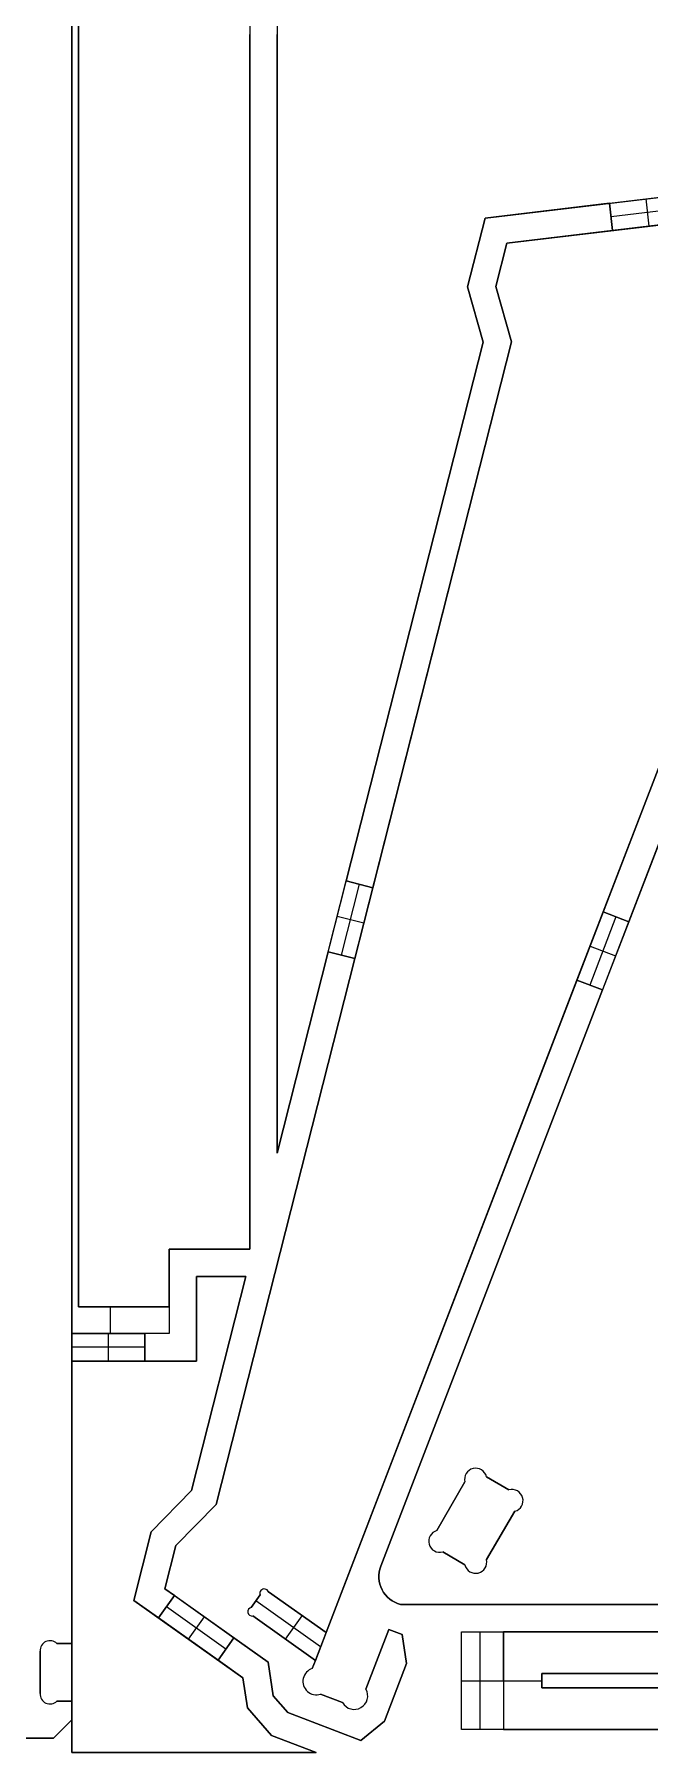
# Model space of a CAD drawing. Extents: x -51.9 to 44.1, y 0 to 48.
# Drawn here: x 19.54 to 27.97, y 0 to 23.52 of the extents above; entities that cross this region are included whole.
import ezdxf

# ---------------------------------------------------------------- set-up
doc = ezdxf.new("R2010")
doc.units = 0
doc.header["$MEASUREMENT"] = 0
doc.layers.add('DEFAULT', color=18, linetype='CONTINUOUS')

msp = doc.modelspace()

# ---------------------------------------------------------------- linework, layer by layer
at = {"layer": 'DEFAULT'}
for p, q in [((20.056, 5.734, -0.75), (20.056, 42.296, -0.75)), ((20.056, 5.734, -0.394), (20.056, 42.296, -0.394)), ((20.148, 41.929, -0.394), (20.148, 6.102, -0.394)), ((20.148, 41.929), (20.148, 6.102)), ((20.148, 6.102, -0.197), (20.148, 41.929, -0.197)), ((22.493, 41.142), (22.493, 6.89)), ((22.868, 39.826), (22.868, 8.206)), ((20.056, 1.493), (20.056, 37.319)), ((20.056, 1.493, -0.75), (20.056, 37.319, -0.75)), ((20.056, 37.319, -0.375), (20.056, 1.493, -0.375)), ((22.493, 23.516, -0.75), (22.493, 6.89, -0.75)), ((22.493, 6.89, -0.375), (22.493, 23.516, -0.375)), ((22.868, 8.206, -0.75), (22.868, 23.516, -0.75)), ((22.868, 23.516, -0.375), (22.868, 8.206, -0.375)), ((25.715, 21.002), (30.117, 21.525)), ((27.419, 21.204, -0.75), (25.715, 21.002, -0.75)), ((25.715, 21.002, -0.375), (27.419, 21.204, -0.375)), ((26.015, 20.66), (30.269, 21.165)), ((27.419, 21.204, -0.375), (28.412, 21.322, -0.375)), ((27.419, 21.204, -0.75), (28.412, 21.322, -0.75)), ((27.463, 20.832, -0.75), (27.419, 21.204, -0.75)), ((27.463, 20.832, -0.375), (27.419, 21.204, -0.375)), ((27.419, 21.204, -0.75), (27.419, 21.204, -0.375)), ((27.419, 21.204, -0.562), (27.463, 20.832, -0.562)), ((27.916, 21.263), (27.916, 21.263, -0.375)), ((27.916, 21.263, -0.75), (27.96, 20.891, -0.75)), ((27.916, 21.263, -0.375), (27.96, 20.891, -0.375)), ((25.476, 20.059), (25.715, 21.002)), ((25.715, 21.002, -0.75), (25.476, 20.059, -0.75)), ((25.476, 20.059, -0.375), (25.715, 21.002, -0.375)), ((25.715, 21.002), (25.715, 21.002, -0.75)), ((30.983, 20.994, -0.75), (27.333, 11.506, -0.75)), ((28.434, 21.136, -0.75), (27.441, 21.018, -0.75)), ((28.434, 21.136, -0.375), (27.441, 21.018, -0.375)), ((27.441, 21.018, -0.75), (27.441, 21.018, -0.375)), ((28.456, 20.95, -0.375), (27.463, 20.832, -0.375)), ((28.456, 20.95, -0.75), (27.463, 20.832, -0.75)), ((26.015, 20.66, -0.75), (27.463, 20.832, -0.75)), ((27.463, 20.832, -0.375), (26.015, 20.66, -0.375)), ((27.463, 20.832, -0.75), (27.463, 20.832, -0.375)), ((25.595, 20.53), (25.595, 20.53, -0.75)), ((25.864, 20.064), (26.015, 20.66)), ((25.864, 20.064, -0.75), (26.015, 20.66, -0.75)), ((26.015, 20.66, -0.375), (25.864, 20.064, -0.375)), ((26.015, 20.66), (26.015, 20.66, -0.75)), ((30.768, 20.437), (23.538, 1.642)), ((25.94, 20.362), (25.94, 20.362, -0.75)), ((27.333, 11.506, -0.375), (30.768, 20.437, -0.375)), ((25.476, 20.059), (25.476, 20.059, -0.75)), ((25.689, 19.303), (25.476, 20.059)), ((25.476, 20.059, -0.75), (25.689, 19.303, -0.75)), ((25.689, 19.303, -0.375), (25.476, 20.059, -0.375)), ((25.864, 20.064), (25.864, 20.064, -0.75)), ((26.078, 19.308), (25.864, 20.064)), ((26.078, 19.308, -0.75), (25.864, 20.064, -0.75)), ((25.864, 20.064, -0.375), (26.078, 19.308, -0.375)), ((25.583, 19.681), (25.583, 19.681, -0.75)), ((25.971, 19.686), (25.971, 19.686, -0.75)), ((22.032, 3.398), (26.078, 19.308)), ((22.868, 8.206), (25.689, 19.303)), ((25.689, 19.303, -0.75), (23.815, 11.93, -0.75)), ((23.815, 11.93, -0.375), (25.689, 19.303, -0.375)), ((24.178, 11.837, -0.75), (26.078, 19.308, -0.75)), ((26.078, 19.308, -0.375), (24.178, 11.837, -0.375)), ((25.689, 19.303), (25.689, 19.303, -0.75)), ((26.078, 19.308), (26.078, 19.308, -0.75)), ((27.683, 11.371, -0.75), (29.638, 16.455, -0.75)), ((29.638, 16.455, -0.375), (27.683, 11.371, -0.375)), ((24.279, 13.754), (24.279, 13.754, -0.75)), ((23.568, 10.961, -0.375), (23.815, 11.93, -0.375)), ((23.568, 10.961, -0.75), (23.815, 11.93, -0.75)), ((23.75, 10.914, -0.75), (23.996, 11.884, -0.75)), ((23.75, 10.914, -0.375), (23.996, 11.884, -0.375)), ((23.815, 11.93, -0.75), (24.178, 11.837, -0.75)), ((23.815, 11.93, -0.375), (24.178, 11.837, -0.375)), ((23.815, 11.93, -0.75), (23.815, 11.93, -0.375)), ((24.178, 11.837, -0.562), (23.815, 11.93, -0.562)), ((24.178, 11.837, -0.375), (23.932, 10.868, -0.375)), ((24.178, 11.837, -0.75), (23.932, 10.868, -0.75)), ((23.996, 11.884, -0.75), (23.996, 11.884, -0.375)), ((24.178, 11.837, -0.75), (24.178, 11.837, -0.375)), ((24.055, 11.353, -0.75), (23.692, 11.445, -0.75)), ((24.055, 11.353, -0.375), (23.692, 11.445, -0.375)), ((24.055, 11.353), (24.055, 11.353, -0.375)), ((26.974, 10.573, -0.375), (27.333, 11.506, -0.375)), ((26.974, 10.573, -0.75), (27.333, 11.506, -0.75)), ((27.508, 11.439, -0.75), (27.149, 10.505, -0.75)), ((27.508, 11.439, -0.375), (27.149, 10.505, -0.375)), ((27.683, 11.371, -0.375), (27.324, 10.438, -0.375)), ((27.683, 11.371, -0.75), (27.324, 10.438, -0.75)), ((27.333, 11.506, -0.75), (27.683, 11.371, -0.75)), ((27.333, 11.506, -0.375), (27.683, 11.371, -0.375)), ((27.333, 11.506, -0.75), (27.333, 11.506, -0.375)), ((27.683, 11.371, -0.562), (27.333, 11.506, -0.562)), ((27.508, 11.439, -0.75), (27.508, 11.439, -0.375)), ((27.683, 11.371, -0.75), (27.683, 11.371, -0.375)), ((27.166, 11.073), (27.166, 11.073, -0.375)), ((22.032, 3.398, -0.75), (23.932, 10.868, -0.75)), ((23.932, 10.868, -0.375), (22.032, 3.398, -0.375)), ((23.568, 10.961, -0.75), (22.868, 8.206, -0.75)), ((22.868, 8.206, -0.375), (23.568, 10.961, -0.375)), ((23.932, 10.868, -0.75), (23.568, 10.961, -0.75)), ((23.932, 10.868, -0.375), (23.568, 10.961, -0.375)), ((23.568, 10.961, -0.75), (23.568, 10.961, -0.375)), ((23.568, 10.961, -0.562), (23.932, 10.868, -0.562)), ((23.75, 10.914, -0.75), (23.75, 10.914, -0.375)), ((23.932, 10.868, -0.75), (23.932, 10.868, -0.375)), ((27.153, 11.039, -0.75), (27.503, 10.905, -0.75)), ((27.153, 11.039, -0.375), (27.503, 10.905, -0.375)), ((26.974, 10.573, -0.75), (23.35, 1.152, -0.75)), ((23.538, 1.642, -0.375), (26.974, 10.573, -0.375)), ((27.324, 10.438, -0.75), (26.974, 10.573, -0.75)), ((27.324, 10.438, -0.375), (26.974, 10.573, -0.375)), ((26.974, 10.573, -0.75), (26.974, 10.573, -0.375)), ((26.974, 10.573, -0.562), (27.324, 10.438, -0.562)), ((27.149, 10.505, -0.75), (27.149, 10.505, -0.375)), ((27.324, 10.438, -0.75), (27.324, 10.438, -0.375)), ((22.868, 8.206), (22.868, 8.206, -0.75)), ((21.389, 6.89), (21.389, 6.89, -0.75)), ((22.493, 6.89), (21.389, 6.89)), ((21.389, 6.89), (21.389, 6.102)), ((21.389, 6.89, -0.75), (21.389, 5.734, -0.75)), ((22.493, 6.89, -0.75), (21.389, 6.89, -0.75)), ((21.389, 6.102, -0.375), (21.389, 6.89, -0.375)), ((21.389, 6.89, -0.375), (22.493, 6.89, -0.375)), ((21.941, 6.89), (21.941, 6.89, -0.75)), ((22.493, 6.89), (22.493, 6.89, -0.75)), ((22.438, 6.515), (21.694, 3.588)), ((22.438, 6.515, -0.75), (21.694, 3.588, -0.75)), ((21.694, 3.588, -0.375), (22.438, 6.515, -0.375)), ((21.764, 6.515), (21.764, 6.515, -0.75)), ((21.764, 5.734), (21.764, 6.515)), ((21.764, 6.515), (22.438, 6.515)), ((21.764, 6.515, -0.75), (22.438, 6.515, -0.75)), ((21.764, 5.734, -0.75), (21.764, 6.515, -0.75)), ((22.438, 6.515, -0.375), (21.764, 6.515, -0.375)), ((21.764, 6.515, -0.375), (21.764, 5.734, -0.375)), ((22.101, 6.515), (22.101, 6.515, -0.75)), ((22.438, 6.515), (22.438, 6.515, -0.75)), ((20.148, 6.102), (20.148, 6.102, -0.394)), ((20.148, 6.102, -0.394), (21.389, 6.102, -0.394)), ((20.148, 6.102), (21.389, 6.102)), ((21.389, 6.102, -0.197), (20.148, 6.102, -0.197)), ((20.584, 6.102, -0.394), (20.584, 5.734, -0.394)), ((20.769, 6.102), (20.769, 6.102, -0.394)), ((21.389, 6.102, -0.394), (21.389, 5.734, -0.394)), ((21.389, 6.102), (21.389, 6.102, -0.394)), ((21.389, 6.102, -0.394), (21.389, 6.102, -0.75)), ((21.764, 6.102), (21.764, 6.102, -0.75)), ((20.056, 5.734, -0.375), (21.056, 5.734, -0.375)), ((20.056, 5.359, -0.375), (20.056, 5.734, -0.375)), ((20.056, 5.734), (21.056, 5.734)), ((20.056, 5.359), (20.056, 5.734)), ((20.056, 5.734, -0.375), (20.056, 5.734)), ((21.389, 5.734, -0.75), (20.056, 5.734, -0.75)), ((21.389, 5.734, -0.394), (20.056, 5.734, -0.394)), ((20.056, 5.734, -0.394), (20.056, 5.734, -0.75)), ((21.056, 5.734, -0.187), (20.056, 5.734, -0.187)), ((20.056, 5.734, -0.187), (20.056, 5.359, -0.187)), ((20.556, 5.734, -0.375), (20.556, 5.359, -0.375)), ((20.556, 5.734, -0.375), (20.556, 5.734)), ((20.556, 5.734), (20.556, 5.359)), ((20.723, 5.734, -0.394), (20.723, 5.734, -0.75)), ((21.056, 5.734, -0.375), (21.056, 5.359, -0.375)), ((21.056, 5.734, -0.375), (21.056, 5.734)), ((21.056, 5.734), (21.056, 5.359)), ((21.056, 5.359, -0.187), (21.056, 5.734, -0.187)), ((21.389, 5.734, -0.394), (21.389, 5.734, -0.75)), ((21.764, 5.359), (21.764, 5.734)), ((21.764, 5.359, -0.75), (21.764, 5.734, -0.75)), ((21.764, 5.734), (21.764, 5.734, -0.75)), ((21.764, 5.734, -0.375), (21.764, 5.359, -0.375)), ((21.056, 5.547, -0.375), (20.056, 5.547, -0.375)), ((21.056, 5.547), (20.056, 5.547)), ((20.056, 5.547, -0.375), (20.056, 5.547)), ((21.056, 5.547, -0.375), (21.056, 5.547)), ((20.056, 0), (20.056, 5.359)), ((20.056, 0, -0.75), (20.056, 5.359, -0.75)), ((21.056, 5.359), (20.056, 5.359)), ((20.056, 5.359, -0.75), (21.389, 5.359, -0.75)), ((20.056, 5.359, -0.375), (20.056, 5.359)), ((21.056, 5.359, -0.375), (20.056, 5.359, -0.375)), ((20.056, 5.359, -0.375), (20.056, 5.359, -0.75)), ((20.056, 5.359, -0.375), (20.056, 0, -0.375)), ((21.056, 5.359, -0.375), (21.056, 5.359)), ((21.056, 5.359), (21.389, 5.359)), ((21.389, 5.359, -0.375), (21.056, 5.359, -0.375)), ((21.389, 5.359, -0.75), (21.764, 5.359, -0.75)), ((21.389, 5.359), (21.764, 5.359)), ((21.389, 5.359), (21.389, 5.359, -0.75)), ((21.764, 5.359, -0.375), (21.389, 5.359, -0.375)), ((21.764, 5.359), (21.764, 5.359, -0.75)), ((22.066, 5.051), (22.066, 5.051, -0.75)), ((25.551, 3.887), (25.551, 3.887, -0.75)), ((25.735, 3.775), (25.735, 3.775, -0.75)), ((25.735, 3.775), (26.043, 3.595)), ((25.735, 3.775, -0.75), (26.043, 3.595, -0.75)), ((26.043, 3.595, -0.375), (25.735, 3.775, -0.375)), ((21.694, 3.588), (21.144, 3.024)), ((21.694, 3.588, -0.75), (21.144, 3.024, -0.75)), ((21.144, 3.024, -0.375), (21.694, 3.588, -0.375)), ((21.694, 3.588), (21.694, 3.588, -0.75)), ((25.056, 3.04), (25.439, 3.704)), ((25.056, 3.04, -0.75), (25.439, 3.704, -0.75)), ((25.439, 3.704, -0.375), (25.056, 3.04, -0.375)), ((25.439, 3.704), (25.439, 3.704, -0.75)), ((25.889, 3.685), (25.889, 3.685, -0.75)), ((26.043, 3.595), (26.043, 3.595, -0.75)), ((21.419, 3.306), (21.419, 3.306, -0.75)), ((21.483, 2.834), (22.032, 3.398)), ((21.483, 2.834, -0.75), (22.032, 3.398, -0.75)), ((22.032, 3.398, -0.375), (21.483, 2.834, -0.375)), ((22.032, 3.398), (22.032, 3.398, -0.75)), ((25.248, 3.372), (25.248, 3.372, -0.75)), ((26.125, 3.303), (25.735, 2.643)), ((26.125, 3.303, -0.75), (25.735, 2.643, -0.75)), ((25.735, 2.643, -0.375), (26.125, 3.303, -0.375)), ((26.125, 3.303), (26.125, 3.303, -0.75)), ((26.23, 3.49), (26.23, 3.49, -0.75)), ((21.758, 3.116), (21.758, 3.116, -0.75)), ((21.144, 3.024), (20.905, 2.083)), ((21.144, 3.024, -0.75), (20.905, 2.083, -0.75)), ((20.905, 2.083, -0.375), (21.144, 3.024, -0.375)), ((21.144, 3.024), (21.144, 3.024, -0.75)), ((21.332, 2.24), (21.483, 2.834)), ((21.332, 2.24, -0.75), (21.483, 2.834, -0.75)), ((21.483, 2.834, -0.375), (21.332, 2.24, -0.375)), ((21.483, 2.834), (21.483, 2.834, -0.75)), ((24.95, 2.853), (24.95, 2.853, -0.75)), ((25.056, 3.04), (25.056, 3.04, -0.75)), ((25.93, 2.973), (25.93, 2.973, -0.75)), ((25.137, 2.747), (25.137, 2.747, -0.75)), ((25.44, 2.57), (25.137, 2.747)), ((25.44, 2.57, -0.75), (25.137, 2.747, -0.75)), ((25.137, 2.747, -0.375), (25.44, 2.57, -0.375)), ((25.288, 2.659), (25.288, 2.659, -0.75)), ((25.735, 2.643), (25.735, 2.643, -0.75)), ((21.025, 2.553), (21.025, 2.553, -0.75)), ((21.407, 2.537), (21.407, 2.537, -0.75)), ((24.289, 2.551), (24.289, 2.551, -0.75)), ((25.44, 2.57), (25.44, 2.57, -0.75)), ((25.624, 2.459), (25.624, 2.459, -0.75)), ((21.244, 1.843, -0.75), (21.461, 2.149, -0.75)), ((21.244, 1.843, -0.375), (21.461, 2.149, -0.375)), ((21.461, 2.149, -0.562), (21.244, 1.843, -0.562)), ((21.332, 2.24), (21.332, 2.24, -0.75)), ((22.746, 1.239), (21.332, 2.24)), ((21.461, 2.149, -0.75), (21.332, 2.24, -0.75)), ((21.332, 2.24, -0.375), (21.461, 2.149, -0.375)), ((21.461, 2.149, -0.75), (21.461, 2.149, -0.375)), ((21.461, 2.149, -0.375), (22.277, 1.571, -0.375)), ((21.461, 2.149, -0.75), (22.277, 1.571, -0.75)), ((22.514, 1.988, -0.394), (22.636, 2.16, -0.394)), ((22.514, 1.988), (22.636, 2.16)), ((22.636, 2.16, -0.197), (22.514, 1.988, -0.197)), ((22.636, 2.16), (22.636, 2.16, -0.394)), ((22.673, 2.237), (22.673, 2.237, -0.394)), ((22.75, 2.2, -0.394), (23.538, 1.642, -0.394)), ((22.75, 2.2), (22.75, 2.2, -0.394)), ((22.75, 2.2), (23.538, 1.642)), ((23.538, 1.642, -0.197), (22.75, 2.2, -0.197)), ((24.306, 2.23), (24.306, 2.23, -0.75)), ((20.905, 2.083), (20.905, 2.083, -0.75)), ((20.905, 2.083), (22.399, 1.024)), ((20.905, 2.083, -0.75), (21.244, 1.843, -0.75)), ((21.244, 1.843, -0.375), (20.905, 2.083, -0.375)), ((22.168, 1.418, -0.75), (21.352, 1.996, -0.75)), ((22.168, 1.418, -0.375), (21.352, 1.996, -0.375)), ((21.352, 1.996, -0.75), (21.352, 1.996, -0.375)), ((22.466, 1.919), (22.466, 1.919, -0.394)), ((22.514, 1.988), (22.514, 1.988, -0.394)), ((22.575, 2.074), (22.575, 2.074, -0.394)), ((23.464, 1.449, -0.394), (22.577, 2.077, -0.394)), ((24.557, 2.028), (24.557, 2.028, -0.75)), ((24.557, 2.028), (43.551, 2.028)), ((28.823, 2.028, -0.75), (24.557, 2.028, -0.75)), ((24.557, 2.028, -0.375), (28.823, 2.028, -0.375)), ((22.06, 1.265, -0.375), (21.244, 1.843, -0.375)), ((21.244, 1.843, -0.75), (21.244, 1.843, -0.375)), ((22.06, 1.265, -0.75), (21.244, 1.843, -0.75)), ((21.869, 1.86, -0.75), (21.652, 1.554, -0.75)), ((21.869, 1.86, -0.375), (21.652, 1.554, -0.375)), ((22.039, 1.739), (22.039, 1.739, -0.375)), ((22.535, 1.87), (22.535, 1.87, -0.394)), ((23.392, 1.263), (22.535, 1.87)), ((23.392, 1.263, -0.394), (22.535, 1.87, -0.394)), ((22.535, 1.87, -0.197), (23.392, 1.263, -0.197)), ((22.982, 1.553, -0.394), (23.21, 1.874, -0.394)), ((24.085, 0.87), (24.398, 1.685)), ((24.085, 0.87, -0.75), (24.398, 1.685, -0.75)), ((24.398, 1.685, -0.375), (24.085, 0.87, -0.375)), ((24.398, 1.685), (24.398, 1.685, -0.75)), ((24.398, 1.685), (24.581, 1.615)), ((24.398, 1.685, -0.75), (24.581, 1.615, -0.75)), ((24.581, 1.615, -0.375), (24.398, 1.685, -0.375)), ((24.49, 1.65), (24.49, 1.65, -0.75)), ((25.394, 1.653, -0.75), (28.823, 1.653, -0.75)), ((25.394, 0.315, -0.75), (25.394, 1.653, -0.75)), ((25.394, 1.653, -0.394), (25.97, 1.653, -0.394)), ((25.394, 0.315, -0.394), (25.394, 1.653, -0.394)), ((25.394, 1.653, -0.394), (25.394, 1.653, -0.75)), ((25.645, 1.653, -0.394), (25.645, 0.315, -0.394)), ((25.97, 1.653, -0.394), (25.97, 1.653, -0.197)), ((25.97, 1.653, -0.394), (25.97, 0.315, -0.394)), ((25.97, 1.653, -0.197), (42.584, 1.653, -0.197)), ((25.97, 1.653, -0.197), (25.97, 0.315, -0.197)), ((28.823, 1.653, -0.375), (25.97, 1.653, -0.375)), ((25.97, 0.984, -0.197), (25.97, 1.653, -0.197)), ((19.702, 1.52), (19.702, 1.52, -0.75)), ((19.853, 1.493), (19.853, 1.493, -0.75)), ((19.853, 1.493), (20.056, 1.493)), ((19.853, 1.493, -0.75), (20.056, 1.493, -0.75)), ((20.056, 1.493, -0.375), (19.853, 1.493, -0.375)), ((19.955, 1.493), (19.955, 1.493, -0.75)), ((20.056, 1.493), (20.056, 1.493, -0.75)), ((21.652, 1.554), (21.652, 1.554, -0.375)), ((22.277, 1.571, -0.75), (22.06, 1.265, -0.75)), ((22.277, 1.571, -0.375), (22.06, 1.265, -0.375)), ((22.06, 1.265, -0.562), (22.277, 1.571, -0.562)), ((22.168, 1.418, -0.75), (22.168, 1.418, -0.375)), ((22.746, 1.239, -0.75), (22.277, 1.571, -0.75)), ((22.277, 1.571, -0.75), (22.277, 1.571, -0.375)), ((22.277, 1.571, -0.375), (22.746, 1.239, -0.375)), ((23.538, 1.642, -0.394), (23.392, 1.263, -0.394)), ((23.538, 1.642), (23.538, 1.642, -0.394)), ((24.581, 1.615), (24.581, 1.615, -0.75)), ((24.581, 1.615), (24.641, 1.22)), ((24.581, 1.615, -0.75), (24.641, 1.22, -0.75)), ((24.641, 1.22, -0.375), (24.581, 1.615, -0.375)), ((24.611, 1.418), (24.611, 1.418, -0.75)), ((19.623, 1.388), (19.623, 1.388, -0.75)), ((19.623, 0.81), (19.623, 1.388)), ((19.623, 0.81, -0.75), (19.623, 1.388, -0.75)), ((19.623, 1.388, -0.375), (19.623, 0.81, -0.375)), ((22.06, 1.265, -0.75), (22.06, 1.265, -0.375)), ((22.06, 1.265, -0.75), (22.399, 1.024, -0.75)), ((22.399, 1.024, -0.375), (22.06, 1.265, -0.375)), ((22.746, 1.239), (22.746, 1.239, -0.75)), ((22.816, 0.778), (22.746, 1.239)), ((22.816, 0.778, -0.75), (22.746, 1.239, -0.75)), ((22.746, 1.239, -0.375), (22.816, 0.778, -0.375)), ((23.392, 1.263), (23.35, 1.152)), ((23.35, 1.152, -0.375), (23.392, 1.263, -0.375)), ((23.392, 1.263, -0.394), (23.392, 1.263)), ((24.242, 1.277), (24.242, 1.277, -0.75)), ((24.641, 1.22), (24.338, 0.432)), ((24.641, 1.22, -0.75), (24.338, 0.432, -0.75)), ((24.338, 0.432, -0.375), (24.641, 1.22, -0.375)), ((24.641, 1.22), (24.641, 1.22, -0.75)), ((19.623, 1.099), (19.623, 1.099, -0.75)), ((22.399, 1.024), (22.399, 1.024, -0.75)), ((22.399, 1.024), (22.462, 0.613)), ((22.399, 1.024, -0.75), (22.462, 0.613, -0.75)), ((22.462, 0.613, -0.375), (22.399, 1.024, -0.375)), ((22.781, 1.008), (22.781, 1.008, -0.75)), ((23.35, 1.152), (23.35, 1.152, -0.75)), ((25.394, 0.984, -0.394), (25.394, 0.984, -0.75)), ((25.394, 0.984, -0.394), (25.97, 0.984, -0.394)), ((25.97, 0.984, -0.197), (26.494, 0.984, -0.197)), ((25.97, 0.984, -0.197), (25.97, 0.984, -0.394)), ((26.494, 0.886, -0.197), (26.494, 1.083, -0.197)), ((26.494, 1.083, -0.197), (42.061, 1.083, -0.197)), ((26.494, 1.083), (26.494, 1.083, -0.197)), ((26.494, 1.083), (26.494, 0.886)), ((42.061, 1.083), (26.494, 1.083)), ((42.061, 1.083, -0.098), (26.494, 1.083, -0.098)), ((26.494, 1.083, -0.098), (26.494, 0.886, -0.098)), ((26.494, 0.984), (26.494, 0.984, -0.197)), ((19.623, 0.81), (19.623, 0.81, -0.75)), ((22.431, 0.819), (22.431, 0.819, -0.75)), ((22.816, 0.778), (22.816, 0.778, -0.75)), ((23.014, 0.551), (22.816, 0.778)), ((23.014, 0.551, -0.75), (22.816, 0.778, -0.75)), ((22.816, 0.778, -0.375), (23.014, 0.551, -0.375)), ((23.231, 0.919), (23.231, 0.919, -0.75)), ((23.464, 0.8), (23.464, 0.8, -0.75)), ((23.464, 0.8), (23.764, 0.685)), ((23.464, 0.8, -0.75), (23.764, 0.685, -0.75)), ((23.764, 0.685, -0.375), (23.464, 0.8, -0.375)), ((23.614, 0.743), (23.614, 0.743, -0.75)), ((24.085, 0.87), (24.085, 0.87, -0.75)), ((24.49, 0.826), (24.49, 0.826, -0.75)), ((26.494, 0.886), (26.494, 0.886, -0.197)), ((42.061, 0.886, -0.197), (26.494, 0.886, -0.197)), ((26.494, 0.886), (42.061, 0.886)), ((26.494, 0.886, -0.098), (42.061, 0.886, -0.098)), ((19.702, 0.678), (19.702, 0.678, -0.75)), ((19.853, 0.705), (19.853, 0.705, -0.75)), ((20.056, 0.705), (19.853, 0.705)), ((20.056, 0.705, -0.75), (19.853, 0.705, -0.75)), ((19.853, 0.705, -0.375), (20.056, 0.705, -0.375)), ((19.955, 0.705), (19.955, 0.705, -0.75)), ((20.056, 0.449), (20.056, 0.705)), ((20.056, 0.449, -0.75), (20.056, 0.705, -0.75)), ((20.056, 0.705), (20.056, 0.705, -0.75)), ((20.056, 0.705, -0.375), (20.056, 0.449, -0.375)), ((22.462, 0.613), (22.462, 0.613, -0.75)), ((22.462, 0.613), (22.793, 0.235)), ((22.462, 0.613, -0.75), (22.793, 0.235, -0.75)), ((22.793, 0.235, -0.375), (22.462, 0.613, -0.375)), ((22.915, 0.665), (22.915, 0.665, -0.75)), ((23.014, 0.551), (23.014, 0.551, -0.75)), ((24.013, 0.167), (23.014, 0.551)), ((24.013, 0.167, -0.75), (23.014, 0.551, -0.75)), ((23.014, 0.551, -0.375), (24.013, 0.167, -0.375)), ((23.764, 0.685), (23.764, 0.685, -0.75)), ((24.017, 0.617), (24.017, 0.617, -0.75)), ((20.056, 0.449), (19.806, 0.199)), ((20.056, 0.449, -0.75), (19.806, 0.199, -0.75)), ((19.806, 0.199, -0.375), (20.056, 0.449, -0.375)), ((19.931, 0.324), (19.931, 0.324, -0.75)), ((20.056, 0.449), (20.056, 0.449, -0.75)), ((22.627, 0.424), (22.627, 0.424, -0.75)), ((23.514, 0.359), (23.514, 0.359, -0.75)), ((24.338, 0.432), (24.013, 0.167)), ((24.338, 0.432, -0.75), (24.013, 0.167, -0.75)), ((24.013, 0.167, -0.375), (24.338, 0.432, -0.375)), ((24.176, 0.3), (24.176, 0.3, -0.75)), ((24.338, 0.432), (24.338, 0.432, -0.75)), ((43.16, 0.315, -0.75), (25.394, 0.315, -0.75)), ((25.97, 0.315, -0.394), (25.394, 0.315, -0.394)), ((25.394, 0.315, -0.394), (25.394, 0.315, -0.75)), ((42.584, 0.315, -0.197), (25.97, 0.315, -0.197)), ((25.97, 0.315, -0.197), (25.97, 0.315, -0.394)), ((25.97, 0.315, -0.375), (42.584, 0.315, -0.375)), ((19.806, 0.199), (19.125, 0.199)), ((19.806, 0.199, -0.75), (19.125, 0.199, -0.75)), ((19.125, 0.199, -0.375), (19.806, 0.199, -0.375)), ((19.806, 0.199), (19.806, 0.199, -0.75)), ((20.056, 0), (20.056, 0, -0.75)), ((23.403, 0), (20.056, 0)), ((23.403, 0, -0.75), (20.056, 0, -0.75)), ((20.056, 0, -0.375), (23.403, 0, -0.375)), ((22.793, 0.235), (22.793, 0.235, -0.75)), ((22.793, 0.235), (23.403, 0)), ((22.793, 0.235, -0.75), (23.403, 0, -0.75)), ((23.403, 0, -0.375), (22.793, 0.235, -0.375)), ((24.013, 0.167), (24.013, 0.167, -0.75)), ((23.403, 0, -0.75), (23.403, 0))]:
    msp.add_line(p, q, dxfattribs=at)
for points in [[(29.638, 16.455), (24.289, 2.551, 0.446896), (24.557, 2.028)], [(24.557, 2.028, -0.446896), (24.289, 2.551), (27.324, 10.438)], [(27.324, 10.438), (24.289, 2.551, 0.446896), (24.557, 2.028)]]:
    msp.add_lwpolyline(points, format="xyb", dxfattribs=at)
for centre, radius, start, end in [((25.587, 3.74), 0.152, 13.5879, 193.5879), ((25.587, 3.74, -0.75), 0.152, 13.5879, 193.5879), ((25.587, 3.74, -0.375), 0.152, 13.5879, 193.5879), ((26.084, 3.449), 0.152, 285.7881, 105.7881), ((26.084, 3.449, -0.75), 0.152, 285.7881, 105.7881), ((26.084, 3.449, -0.375), 0.152, 285.7881, 105.7881), ((25.096, 2.893), 0.152, 105.5334, 285.5334), ((25.096, 2.893, -0.75), 0.152, 105.5334, 285.5334), ((25.096, 2.893, -0.375), 0.152, 105.5334, 285.5334), ((25.587, 2.606), 0.152, 193.8426, 13.8426), ((25.587, 2.606, -0.75), 0.152, 193.8426, 13.8426), ((25.587, 2.606, -0.375), 0.152, 193.8426, 13.8426), ((22.693, 2.18, -0.394), 0.0604, 19.3863, 199.3863), ((22.693, 2.18), 0.0604, 19.3863, 199.3863), ((22.693, 2.18, -0.197), 0.0604, 19.3863, 199.3863), ((22.526, 1.929, -0.394), 0.0604, 100.8447, 279.2998), ((22.526, 1.929), 0.0604, 100.8447, 279.2998), ((22.526, 1.929, -0.197), 0.0604, 100.8447, 279.2998), ((19.758, 1.397), 0.135, 45, 183.9101), ((19.758, 1.397, -0.75), 0.135, 45, 183.9101), ((19.758, 1.397, -0.375), 0.135, 45, 183.9101), ((23.407, 0.976), 0.185, 107.9802, 287.9802), ((23.407, 0.976, -0.75), 0.185, 107.9802, 287.9802), ((23.407, 0.976, -0.375), 0.185, 107.9802, 287.9802), ((19.758, 0.801), 0.135, 175.98, 315), ((19.758, 0.801, -0.75), 0.135, 175.98, 315), ((19.758, 0.801, -0.375), 0.135, 175.98, 315), ((23.924, 0.777), 0.185, 209.9363, 29.9363), ((23.924, 0.777, -0.75), 0.185, 209.9363, 29.9363), ((23.924, 0.777, -0.375), 0.185, 209.9363, 29.9363)]:
    msp.add_arc(centre, radius, start, end, dxfattribs=at)

doc.saveas('drawing.dxf')
